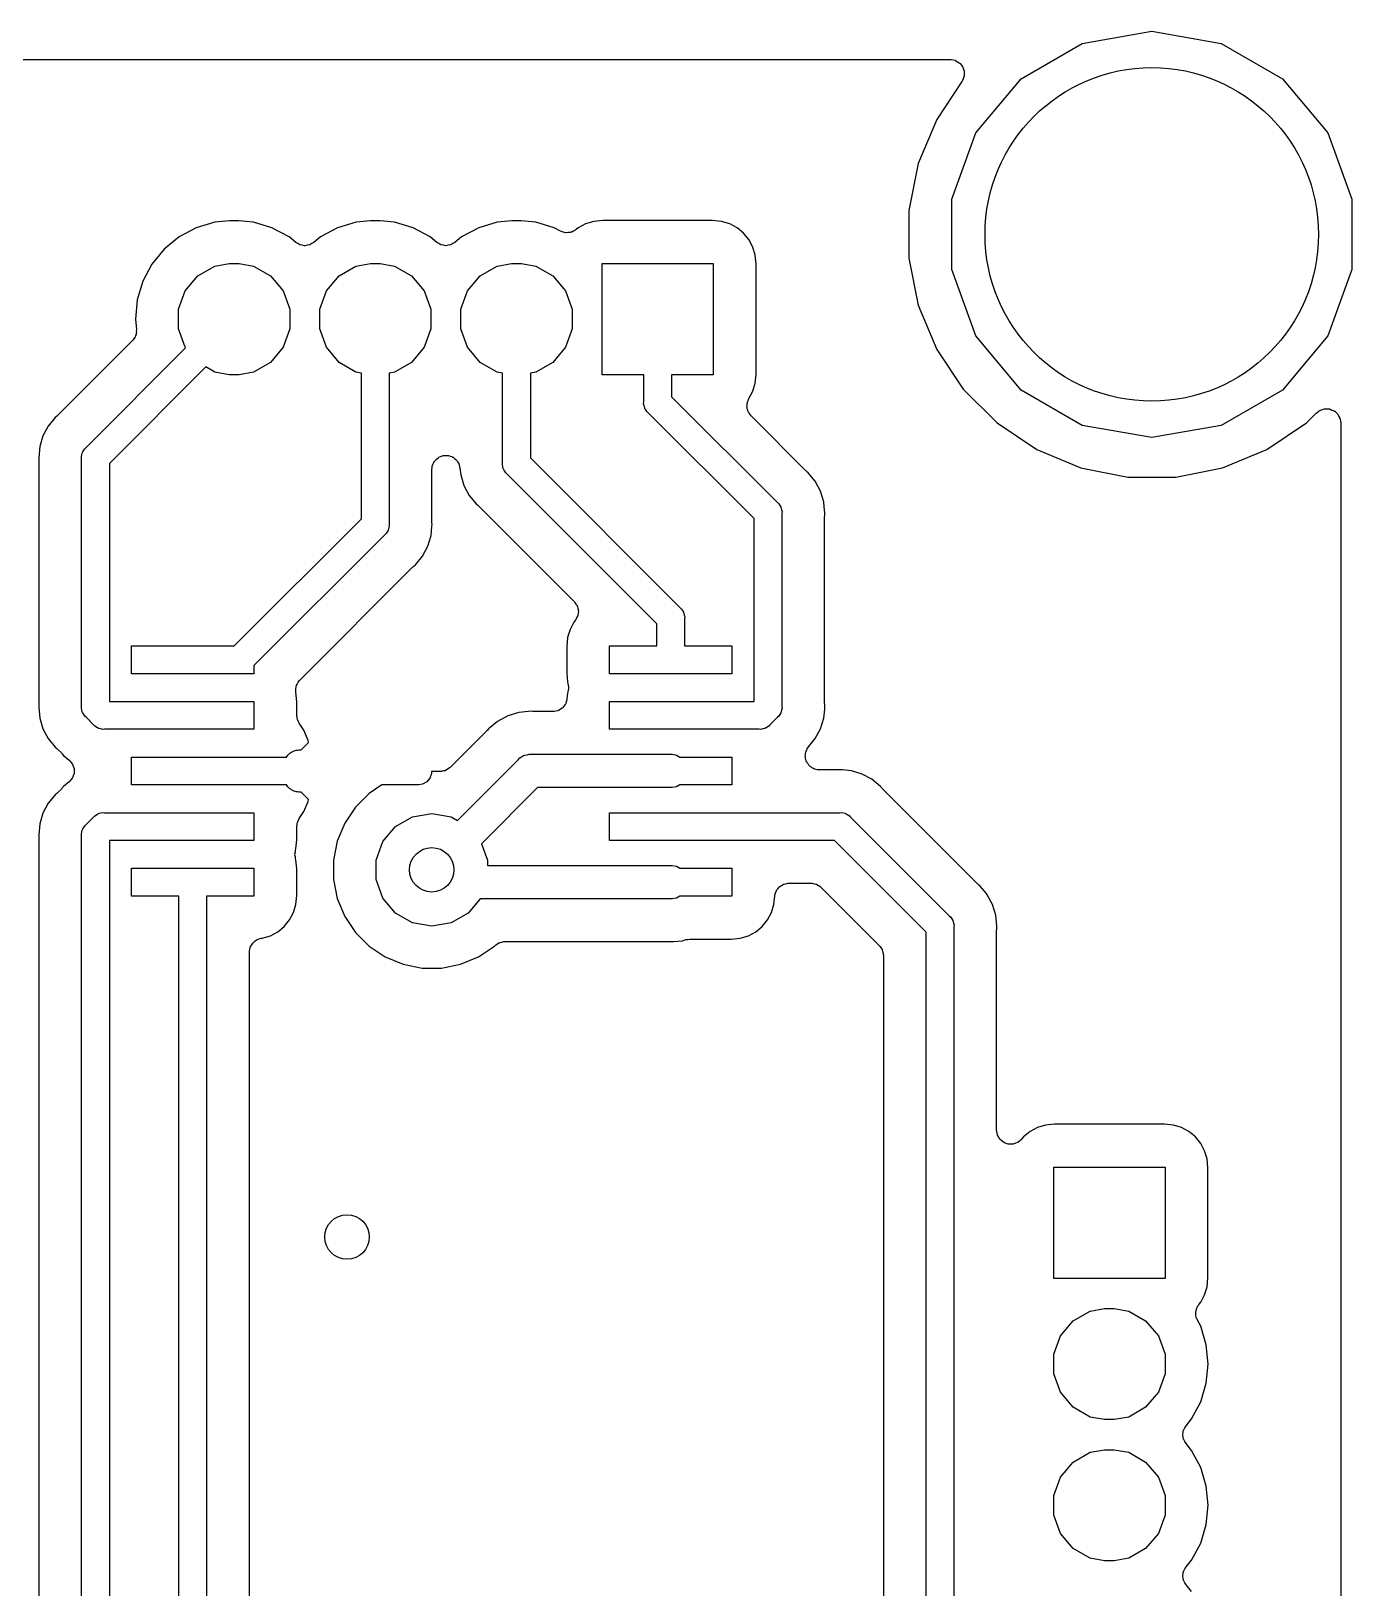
# Model space of a CAD drawing. Extents: x 10 to 287, y -200 to -10.
# Drawn here: x 130 to 141.88, y -74.4 to -60.4 of the extents above; entities that cross this region are included whole.
import ezdxf

# ---------------------------------------------------------------- set-up
doc = ezdxf.new("R2010")
doc.units = 0
doc.header["$MEASUREMENT"] = 0
doc.layers.add('BLACK', color=7, linetype='CONTINUOUS')

msp = doc.modelspace()

# ---------------------------------------------------------------- linework, layer by layer
at = {"layer": 'BLACK', "linetype": 'CONTINUOUS'}
for p, q in [((139.456, -60.5125), (140.081, -60.4022)), ((140.081, -60.4022), (140.706, -60.5125)), ((138.906, -60.8298), (139.456, -60.5125)), ((140.706, -60.5125), (141.256, -60.8298)), ((116.875, -60.657), (138.268, -60.657)), ((138.268, -60.657), (138.272, -60.6577)), ((138.272, -60.6577), (138.276, -60.6573)), ((138.276, -60.6573), (138.294, -60.6615)), ((138.294, -60.6615), (138.311, -60.6647)), ((138.311, -60.6647), (138.315, -60.6668)), ((138.315, -60.6668), (138.319, -60.6678)), ((138.319, -60.6678), (138.334, -60.6777)), ((138.334, -60.6777), (138.349, -60.6867)), ((138.349, -60.6867), (138.352, -60.6899)), ((138.352, -60.6899), (138.356, -60.6923)), ((138.356, -60.6923), (138.366, -60.7067)), ((138.366, -60.7067), (138.378, -60.7205)), ((138.378, -60.7205), (138.379, -60.7244)), ((138.379, -60.7244), (138.382, -60.7278)), ((138.382, -60.7278), (138.387, -60.7451)), ((138.387, -60.7451), (138.393, -60.7619)), ((138.393, -60.7619), (138.393, -60.7661)), ((138.373, -60.8546), (138.146, -61.1955)), ((138.375, -60.8507), (138.373, -60.8546)), ((138.378, -60.8475), (138.375, -60.8507)), ((138.384, -60.8306), (138.378, -60.8475)), ((138.391, -60.8142), (138.384, -60.8306)), ((138.393, -60.8061), (138.391, -60.81)), ((138.391, -60.81), (138.391, -60.8142)), ((138.393, -60.7661), (138.394, -60.7702)), ((138.394, -60.7702), (138.393, -60.7881)), ((138.393, -60.7881), (138.393, -60.8061)), ((138.498, -61.3161), (138.906, -60.8298)), ((141.256, -60.8298), (141.664, -61.3161)), ((138.146, -61.1955), (137.981, -61.593)), ((138.281, -61.9126), (138.498, -61.3161)), ((141.664, -61.3161), (141.881, -61.9126)), ((137.981, -61.593), (137.897, -62.0149)), ((137.897, -62.0149), (137.897, -62.4451)), ((138.281, -62.5474), (138.281, -61.9126)), ((141.881, -61.9126), (141.881, -62.5474)), ((131.653, -62.1208), (131.486, -62.1713)), ((131.783, -62.108), (131.653, -62.1208)), ((131.869, -62.108), (131.783, -62.108)), ((131.999, -62.1208), (131.869, -62.108)), ((132.166, -62.1713), (131.999, -62.1208)), ((132.923, -62.1208), (132.756, -62.1713)), ((133.053, -62.108), (132.923, -62.1208)), ((133.139, -62.108), (133.053, -62.108)), ((133.269, -62.1208), (133.139, -62.108)), ((133.436, -62.1713), (133.269, -62.1208)), ((134.193, -62.1208), (134.026, -62.1713)), ((134.323, -62.108), (134.193, -62.1208)), ((134.409, -62.108), (134.323, -62.108)), ((134.539, -62.1208), (134.409, -62.108)), ((134.706, -62.1713), (134.539, -62.1208)), ((134.988, -62.1355), (134.922, -62.1712)), ((135.061, -62.1136), (134.988, -62.1355)), ((135.142, -62.1055), (135.061, -62.1136)), ((136.13, -62.1055), (135.142, -62.1055)), ((136.211, -62.1136), (136.13, -62.1055)), ((136.284, -62.1355), (136.211, -62.1136)), ((136.35, -62.1712), (136.284, -62.1355)), ((131.332, -62.2534), (131.198, -62.3639)), ((131.486, -62.1713), (131.332, -62.2534)), ((132.32, -62.2534), (132.166, -62.1713)), ((132.38, -62.3034), (132.32, -62.2534)), ((132.602, -62.2534), (132.542, -62.3034)), ((132.756, -62.1713), (132.602, -62.2534)), ((133.589, -62.2534), (133.436, -62.1713)), ((133.65, -62.3034), (133.589, -62.2534)), ((133.872, -62.2534), (133.812, -62.3034)), ((134.026, -62.1713), (133.872, -62.2534)), ((134.762, -62.2011), (134.706, -62.1713)), ((134.77, -62.2037), (134.762, -62.2011)), ((134.777, -62.2079), (134.77, -62.2037)), ((134.79, -62.2105), (134.777, -62.2079)), ((134.804, -62.2148), (134.79, -62.2105)), ((134.812, -62.2145), (134.804, -62.2148)), ((134.82, -62.2161), (134.812, -62.2145)), ((134.834, -62.2138), (134.82, -62.2161)), ((134.848, -62.2134), (134.834, -62.2138)), ((134.855, -62.2103), (134.848, -62.2134)), ((134.864, -62.2089), (134.855, -62.2103)), ((134.876, -62.2021), (134.864, -62.2089)), ((134.889, -62.1969), (134.876, -62.2021)), ((134.895, -62.1914), (134.889, -62.1969)), ((134.902, -62.1873), (134.895, -62.1914)), ((134.922, -62.1712), (134.902, -62.1873)), ((136.409, -62.2192), (136.35, -62.1712)), ((136.457, -62.2776), (136.409, -62.2192)), ((136.492, -62.3443), (136.457, -62.2776)), ((131.198, -62.3639), (131.087, -62.4985)), ((132.398, -62.3136), (132.38, -62.3034)), ((132.416, -62.3241), (132.398, -62.3136)), ((132.418, -62.3244), (132.416, -62.3241)), ((132.419, -62.3251), (132.418, -62.3244)), ((132.439, -62.3284), (132.419, -62.3251)), ((132.46, -62.3323), (132.439, -62.3284)), ((132.461, -62.332), (132.46, -62.3323)), ((132.462, -62.3323), (132.461, -62.332)), ((132.483, -62.3284), (132.462, -62.3323)), ((132.503, -62.3251), (132.483, -62.3284)), ((132.504, -62.3244), (132.503, -62.3251)), ((132.506, -62.3241), (132.504, -62.3244)), ((132.524, -62.3136), (132.506, -62.3241)), ((132.542, -62.3034), (132.524, -62.3136)), ((133.668, -62.3136), (133.65, -62.3034)), ((133.686, -62.3241), (133.668, -62.3136)), ((133.688, -62.3244), (133.686, -62.3241)), ((133.689, -62.3251), (133.688, -62.3244)), ((133.709, -62.3284), (133.689, -62.3251)), ((133.73, -62.3323), (133.709, -62.3284)), ((133.731, -62.332), (133.73, -62.3323)), ((133.732, -62.3323), (133.731, -62.332)), ((133.753, -62.3284), (133.732, -62.3323)), ((133.773, -62.3251), (133.753, -62.3284)), ((133.774, -62.3244), (133.773, -62.3251)), ((133.776, -62.3241), (133.774, -62.3244)), ((133.794, -62.3136), (133.776, -62.3241)), ((133.812, -62.3034), (133.794, -62.3136)), ((136.514, -62.4167), (136.492, -62.3443)), ((136.522, -62.4982), (136.514, -62.4167)), ((131.087, -62.4985), (131.005, -62.6521)), ((131.5, -62.6031), (131.652, -62.5149)), ((131.652, -62.5149), (131.782, -62.492)), ((131.782, -62.492), (131.87, -62.492)), ((131.87, -62.492), (132, -62.5149)), ((132, -62.5149), (132.152, -62.6031)), ((132.77, -62.6031), (132.922, -62.5149)), ((132.922, -62.5149), (133.052, -62.492)), ((133.052, -62.492), (133.14, -62.492)), ((133.14, -62.492), (133.27, -62.5149)), ((133.27, -62.5149), (133.422, -62.6031)), ((134.04, -62.6031), (134.192, -62.5149)), ((134.192, -62.5149), (134.322, -62.492)), ((134.322, -62.492), (134.41, -62.492)), ((134.41, -62.492), (134.54, -62.5149)), ((134.54, -62.5149), (134.692, -62.6031)), ((135.136, -63.492), (135.136, -62.492)), ((135.136, -62.492), (136.136, -62.492)), ((136.136, -62.492), (136.136, -63.492)), ((136.522, -63.4858), (136.522, -62.4982)), ((137.897, -62.4451), (137.981, -62.867)), ((138.498, -63.1439), (138.281, -62.5474)), ((141.881, -62.5474), (141.664, -63.1439)), ((131.005, -62.6521), (130.955, -62.8187)), ((131.386, -62.7381), (131.5, -62.6031)), ((132.152, -62.6031), (132.266, -62.7381)), ((132.656, -62.7381), (132.77, -62.6031)), ((133.422, -62.6031), (133.536, -62.7381)), ((133.926, -62.7381), (134.04, -62.6031)), ((134.692, -62.6031), (134.806, -62.7381)), ((130.955, -62.8187), (130.938, -62.992)), ((131.326, -62.9038), (131.386, -62.7381)), ((132.266, -62.7381), (132.326, -62.9038)), ((132.596, -62.9038), (132.656, -62.7381)), ((133.536, -62.7381), (133.596, -62.9038)), ((133.866, -62.9038), (133.926, -62.7381)), ((134.806, -62.7381), (134.866, -62.9038)), ((130.938, -62.992), (130.947, -63.0856)), ((131.326, -63.0802), (131.326, -62.9038)), ((132.326, -62.9038), (132.326, -63.0802)), ((132.596, -63.0802), (132.596, -62.9038)), ((133.596, -62.9038), (133.596, -63.0802)), ((133.866, -63.0802), (133.866, -62.9038)), ((134.866, -62.9038), (134.866, -63.0802)), ((137.981, -62.867), (138.146, -63.2645)), ((130.939, -63.1403), (130.936, -63.1517)), ((130.944, -63.1295), (130.939, -63.1403)), ((130.947, -63.1091), (130.944, -63.1191)), ((130.944, -63.1191), (130.944, -63.1295)), ((130.947, -63.0856), (130.946, -63.0973)), ((130.946, -63.0973), (130.947, -63.1091)), ((131.386, -63.2459), (131.326, -63.0802)), ((132.326, -63.0802), (132.266, -63.2459)), ((132.656, -63.2459), (132.596, -63.0802)), ((133.596, -63.0802), (133.536, -63.2459)), ((133.926, -63.2459), (133.866, -63.0802)), ((134.866, -63.0802), (134.806, -63.2459)), ((130.91, -63.1878), (130.241, -63.857)), ((130.494, -64.1467), (131.39, -63.2508)), ((130.917, -63.1781), (130.91, -63.1878)), ((130.925, -63.1697), (130.917, -63.1781)), ((130.93, -63.1602), (130.925, -63.1697)), ((130.936, -63.1517), (130.93, -63.1602)), ((131.39, -63.2508), (131.386, -63.2459)), ((132.266, -63.2459), (132.152, -63.3809)), ((132.77, -63.3809), (132.656, -63.2459)), ((133.536, -63.2459), (133.422, -63.3809)), ((134.04, -63.3809), (133.926, -63.2459)), ((134.806, -63.2459), (134.692, -63.3809)), ((138.146, -63.2645), (138.385, -63.6222)), ((138.906, -63.6302), (138.498, -63.1439)), ((141.664, -63.1439), (141.256, -63.6302)), ((131.572, -63.4227), (130.704, -64.2908)), ((131.652, -63.4691), (131.572, -63.4227)), ((132.152, -63.3809), (132, -63.4691)), ((132.922, -63.4691), (132.77, -63.3809)), ((133.422, -63.3809), (133.27, -63.4691)), ((134.192, -63.4691), (134.04, -63.3809)), ((134.692, -63.3809), (134.54, -63.4691)), ((131.782, -63.492), (131.652, -63.4691)), ((131.87, -63.492), (131.782, -63.492)), ((132, -63.4691), (131.87, -63.492)), ((132.971, -63.4777), (132.922, -63.4691)), ((132.971, -64.7872), (132.971, -63.4777)), ((133.27, -63.4691), (133.221, -63.4777)), ((133.221, -63.4777), (133.221, -64.8336)), ((134.241, -63.4777), (134.192, -63.4691)), ((134.241, -63.71), (134.241, -63.4777)), ((134.54, -63.4691), (134.491, -63.4777)), ((134.491, -63.4777), (134.491, -64.2412)), ((135.511, -63.492), (135.136, -63.492)), ((135.511, -63.7365), (135.511, -63.492)), ((136.136, -63.492), (135.761, -63.492)), ((135.761, -63.492), (135.761, -63.6902)), ((136.514, -63.5673), (136.522, -63.4858)), ((135.761, -63.6902), (136.714, -64.6428)), ((136.454, -63.7123), (136.492, -63.6397)), ((136.492, -63.6397), (136.514, -63.5673)), ((138.385, -63.6222), (138.689, -63.9264)), ((139.456, -63.9475), (138.906, -63.6302)), ((141.256, -63.6302), (140.706, -63.9475)), ((134.241, -64.2876), (134.241, -63.71)), ((134.241, -63.71), (134.241, -63.71)), ((135.51, -63.7531), (135.511, -63.7365)), ((135.514, -63.7691), (135.51, -63.7531)), ((135.517, -63.7854), (135.514, -63.7691)), ((135.52, -63.7902), (135.517, -63.7854)), ((135.521, -63.7956), (135.52, -63.7902)), ((135.53, -63.8092), (135.521, -63.7956)), ((135.539, -63.8236), (135.53, -63.8092)), ((135.551, -63.8342), (135.539, -63.8236)), ((136.504, -64.7868), (135.551, -63.8342)), ((136.439, -63.7833), (136.44, -63.7688)), ((136.441, -63.7907), (136.439, -63.7833)), ((136.44, -63.7543), (136.442, -63.747)), ((136.44, -63.7688), (136.44, -63.7543)), ((136.441, -63.7983), (136.441, -63.7907)), ((136.447, -63.8118), (136.441, -63.7983)), ((136.442, -63.747), (136.443, -63.7393)), ((136.443, -63.7393), (136.449, -63.7262)), ((136.451, -63.8259), (136.447, -63.8118)), ((136.449, -63.7262), (136.454, -63.7123)), ((136.455, -63.8322), (136.451, -63.8259)), ((136.458, -63.8393), (136.455, -63.8322)), ((136.467, -63.8501), (136.458, -63.8393)), ((141.473, -63.9264), (141.564, -63.8355)), ((141.564, -63.8355), (141.578, -63.826)), ((141.578, -63.826), (141.59, -63.8153)), ((141.59, -63.8153), (141.596, -63.8134)), ((141.596, -63.8134), (141.6, -63.8102)), ((141.6, -63.8102), (141.616, -63.8059)), ((141.616, -63.8059), (141.632, -63.8002)), ((141.632, -63.8002), (141.637, -63.8002)), ((141.637, -63.8002), (141.643, -63.7988)), ((141.643, -63.7988), (141.659, -63.8002)), ((141.659, -63.8002), (141.676, -63.8002)), ((141.676, -63.8002), (141.681, -63.8021)), ((141.681, -63.8021), (141.687, -63.8026)), ((141.687, -63.8026), (141.702, -63.8096)), ((141.702, -63.8096), (141.717, -63.8153)), ((141.717, -63.8153), (141.722, -63.8189)), ((141.722, -63.8189), (141.727, -63.8213)), ((141.727, -63.8213), (141.739, -63.833)), ((141.739, -63.833), (141.751, -63.8437)), ((130.154, -63.9548), (130.106, -64.0433)), ((130.217, -63.8773), (130.154, -63.9548)), ((130.232, -63.8654), (130.217, -63.8773)), ((130.236, -63.8606), (130.232, -63.8654)), ((130.241, -63.857), (130.236, -63.8606)), ((136.476, -63.862), (136.467, -63.8501)), ((136.967, -64.353), (136.476, -63.862)), ((138.689, -63.9264), (139.046, -64.1654)), ((140.081, -64.0578), (139.456, -63.9475)), ((140.706, -63.9475), (140.081, -64.0578)), ((141.116, -64.1654), (141.473, -63.9264)), ((141.751, -63.8437), (141.754, -63.8485)), ((141.754, -63.8485), (141.758, -63.8525)), ((141.758, -63.8525), (141.765, -63.8675)), ((141.765, -63.8675), (141.773, -63.8819)), ((141.773, -63.8819), (141.774, -63.8874)), ((141.774, -63.8874), (141.777, -63.8924)), ((141.777, -63.8924), (141.778, -63.909)), ((141.778, -63.909), (141.781, -63.9253)), ((141.781, -63.9253), (141.78, -81.6778)), ((130.106, -64.0433), (130.077, -64.1392)), ((130.077, -64.1392), (130.068, -64.239)), ((130.068, -64.239), (130.069, -64.2578)), ((130.069, -64.2578), (130.069, -64.2641)), ((130.453, -64.2279), (130.457, -64.2119)), ((130.454, -64.2444), (130.453, -64.2279)), ((130.454, -66.4755), (130.454, -64.2444)), ((130.457, -64.2119), (130.46, -64.1956)), ((130.46, -64.1956), (130.463, -64.1908)), ((130.463, -64.1908), (130.464, -64.1854)), ((130.464, -64.1854), (130.473, -64.1718)), ((130.473, -64.1718), (130.482, -64.1574)), ((130.482, -64.1574), (130.494, -64.1467)), ((133.635, -64.2629), (133.647, -64.2527)), ((133.647, -64.2527), (133.658, -64.2413)), ((133.658, -64.2413), (133.664, -64.2386)), ((133.664, -64.2386), (133.668, -64.2346)), ((133.668, -64.2346), (133.683, -64.2291)), ((133.683, -64.2291), (133.698, -64.2222)), ((133.698, -64.2222), (133.704, -64.2216)), ((133.704, -64.2216), (133.71, -64.2195)), ((133.71, -64.2195), (133.726, -64.2195)), ((133.726, -64.2195), (133.742, -64.2179)), ((133.742, -64.2179), (133.748, -64.2195)), ((133.748, -64.2195), (133.754, -64.2195)), ((133.754, -64.2195), (133.769, -64.2249)), ((133.769, -64.2249), (133.784, -64.2289)), ((133.784, -64.2289), (133.79, -64.2324)), ((133.79, -64.2324), (133.796, -64.2346)), ((133.796, -64.2346), (133.808, -64.2448)), ((133.808, -64.2448), (133.821, -64.2538)), ((133.821, -64.2538), (133.824, -64.2589)), ((133.824, -64.2589), (133.829, -64.2629)), ((134.491, -64.2412), (135.839, -65.5888)), ((139.046, -64.1654), (139.444, -64.3301)), ((140.718, -64.3301), (141.116, -64.1654)), ((130.069, -64.2641), (130.07, -64.2702)), ((130.07, -64.2702), (130.07, -66.4497)), ((130.704, -64.2908), (130.704, -66.4292)), ((133.605, -64.3445), (133.608, -64.3289)), ((133.605, -64.8078), (133.605, -64.3445)), ((133.608, -64.3289), (133.609, -64.313)), ((133.609, -64.313), (133.612, -64.3073)), ((133.612, -64.3073), (133.613, -64.3011)), ((133.613, -64.3011), (133.621, -64.2873)), ((133.621, -64.2873), (133.627, -64.2728)), ((133.627, -64.2728), (133.632, -64.2684)), ((133.632, -64.2684), (133.635, -64.2629)), ((133.829, -64.2629), (133.837, -64.2767)), ((133.837, -64.2767), (133.847, -64.2896)), ((133.847, -64.2896), (133.848, -64.2957)), ((133.848, -64.2957), (133.851, -64.3011)), ((133.851, -64.3011), (133.854, -64.3168)), ((133.854, -64.3168), (133.858, -64.3321)), ((133.858, -64.3321), (133.864, -64.3928)), ((133.864, -64.3928), (133.893, -64.4887)), ((134.24, -64.3041), (134.241, -64.2876)), ((134.244, -64.3201), (134.24, -64.3041)), ((134.247, -64.3364), (134.244, -64.3201)), ((134.25, -64.3412), (134.247, -64.3364)), ((134.251, -64.3466), (134.25, -64.3412)), ((134.26, -64.3602), (134.251, -64.3466)), ((134.269, -64.3746), (134.26, -64.3602)), ((134.281, -64.3853), (134.269, -64.3746)), ((135.629, -65.7328), (134.281, -64.3853)), ((136.972, -64.3566), (136.967, -64.353)), ((136.976, -64.3614), (136.972, -64.3566)), ((136.991, -64.3733), (136.976, -64.3614)), ((137.054, -64.4508), (136.991, -64.3733)), ((139.444, -64.3301), (139.866, -64.414)), ((140.296, -64.414), (140.718, -64.3301)), ((133.893, -64.4887), (133.941, -64.5772)), ((137.102, -64.5393), (137.054, -64.4508)), ((137.131, -64.6352), (137.102, -64.5393)), ((139.866, -64.414), (140.296, -64.414)), ((133.941, -64.5772), (134.004, -64.6547)), ((134.004, -64.6547), (134.019, -64.6666)), ((134.019, -64.6666), (134.023, -64.6714)), ((134.023, -64.6714), (134.028, -64.675)), ((134.028, -64.675), (134.886, -65.5327)), ((136.714, -64.6428), (136.726, -64.6534)), ((136.726, -64.6534), (136.735, -64.6678)), ((136.735, -64.6678), (136.744, -64.6814)), ((136.744, -64.6814), (136.745, -64.6868)), ((137.135, -64.6814), (137.131, -64.6352)), ((137.14, -64.735), (137.135, -64.6814)), ((137.135, -64.6814), (137.135, -64.6814)), ((131.827, -65.931), (132.971, -64.7872)), ((133.606, -64.8139), (133.605, -64.8078)), ((133.606, -64.8202), (133.606, -64.8139)), ((133.607, -64.839), (133.606, -64.8202)), ((136.504, -66.4292), (136.504, -64.7868)), ((136.745, -64.6868), (136.748, -64.6916)), ((136.748, -64.6916), (136.751, -64.7079)), ((136.751, -64.7079), (136.755, -64.7239)), ((136.755, -64.7239), (136.754, -64.7404)), ((136.754, -64.7404), (136.754, -66.4756)), ((137.138, -64.7662), (137.139, -64.7601)), ((137.138, -66.4498), (137.138, -64.7662)), ((137.139, -64.7538), (137.14, -64.735)), ((137.139, -64.7601), (137.139, -64.7538)), ((133.181, -64.9312), (132.004, -66.1078)), ((133.193, -64.9206), (133.181, -64.9312)), ((133.202, -64.9062), (133.193, -64.9206)), ((133.211, -64.8926), (133.202, -64.9062)), ((133.212, -64.8872), (133.211, -64.8926)), ((133.215, -64.8824), (133.212, -64.8872)), ((133.218, -64.8661), (133.215, -64.8824)), ((133.222, -64.8501), (133.218, -64.8661)), ((133.221, -64.8336), (133.222, -64.8501)), ((133.569, -65.0347), (133.598, -64.9388)), ((133.598, -64.9388), (133.606, -64.8578)), ((133.606, -64.8578), (133.607, -64.839)), ((133.521, -65.1232), (133.569, -65.0347)), ((132.417, -66.238), (133.434, -65.221)), ((133.434, -65.221), (133.439, -65.2174)), ((133.439, -65.2174), (133.443, -65.2126)), ((133.443, -65.2126), (133.458, -65.2007)), ((133.458, -65.2007), (133.521, -65.1232)), ((134.886, -65.5327), (134.889, -65.5367)), ((134.889, -65.5367), (134.892, -65.5398)), ((134.892, -65.5398), (134.901, -65.5547)), ((134.901, -65.5547), (134.911, -65.5689)), ((134.911, -65.5689), (134.912, -65.5736)), ((134.912, -65.5736), (134.915, -65.5778)), ((134.915, -65.5778), (134.918, -65.5948)), ((134.917, -65.6598), (134.916, -65.6647)), ((134.919, -65.6554), (134.917, -65.6598)), ((134.918, -65.5948), (134.923, -65.6115)), ((134.92, -65.6382), (134.919, -65.6554)), ((134.923, -65.6212), (134.92, -65.6382)), ((134.923, -65.6115), (134.922, -65.6163)), ((134.922, -65.6163), (134.923, -65.6212)), ((135.839, -65.5888), (135.851, -65.5994)), ((135.851, -65.5994), (135.86, -65.6138)), ((135.86, -65.6138), (135.869, -65.6274)), ((135.869, -65.6274), (135.87, -65.6328)), ((135.87, -65.6328), (135.873, -65.6376)), ((135.873, -65.6376), (135.876, -65.6539)), ((135.876, -65.6539), (135.88, -65.6699)), ((134.848, -65.7833), (134.826, -65.8557)), ((134.883, -65.7166), (134.848, -65.7833)), ((134.894, -65.7031), (134.883, -65.7166)), ((134.897, -65.6988), (134.894, -65.7031)), ((134.9, -65.6954), (134.897, -65.6988)), ((134.907, -65.6797), (134.9, -65.6954)), ((134.916, -65.6647), (134.907, -65.6797)), ((135.629, -65.931), (135.629, -65.7328)), ((135.88, -65.6699), (135.879, -65.6864)), ((135.879, -65.6864), (135.879, -65.931)), ((130.904, -65.931), (131.827, -65.931)), ((130.904, -66.181), (130.904, -65.931)), ((134.826, -65.8557), (134.818, -65.9372)), ((134.818, -65.9372), (134.818, -66.1748)), ((135.204, -66.181), (135.204, -65.931)), ((135.204, -65.931), (135.629, -65.931)), ((135.879, -65.931), (136.304, -65.931)), ((136.304, -65.931), (136.304, -66.181)), ((131.874, -66.181), (130.904, -66.181)), ((131.89, -66.1824), (131.874, -66.181)), ((131.895, -66.181), (131.89, -66.1824)), ((132.004, -66.181), (131.895, -66.181)), ((132.004, -66.1078), (132.004, -66.181)), ((134.818, -66.1748), (134.826, -66.2563)), ((136.304, -66.181), (135.204, -66.181)), ((132.38, -66.3167), (132.384, -66.3005)), ((132.38, -66.3188), (132.38, -66.3167)), ((132.38, -66.3209), (132.38, -66.3188)), ((132.382, -66.3364), (132.38, -66.3209)), ((132.381, -66.3433), (132.382, -66.3364)), ((132.39, -66.4372), (132.381, -66.3433)), ((132.384, -66.3005), (132.385, -66.2993)), ((132.385, -66.2974), (132.39, -66.2779)), ((132.385, -66.298), (132.385, -66.2974)), ((132.385, -66.2993), (132.385, -66.298)), ((132.39, -66.2779), (132.391, -66.2761)), ((132.391, -66.2761), (132.392, -66.2741)), ((132.392, -66.2741), (132.403, -66.2577)), ((132.403, -66.2577), (132.414, -66.241)), ((132.414, -66.241), (132.416, -66.2397)), ((132.416, -66.2397), (132.417, -66.238)), ((134.826, -66.3557), (134.82, -66.4074)), ((134.826, -66.2563), (134.829, -66.2691)), ((134.829, -66.3429), (134.826, -66.3557)), ((134.829, -66.2691), (134.831, -66.2842)), ((134.831, -66.3278), (134.829, -66.3429)), ((134.831, -66.2842), (134.835, -66.2991)), ((134.835, -66.3129), (134.831, -66.3278)), ((134.835, -66.2991), (134.834, -66.306)), ((134.834, -66.306), (134.835, -66.3129)), ((130.069, -66.4622), (130.068, -66.481)), ((130.068, -66.481), (130.077, -66.5808)), ((130.07, -66.4497), (130.069, -66.4559)), ((130.069, -66.4559), (130.069, -66.4622)), ((130.453, -66.4921), (130.454, -66.4755)), ((130.457, -66.5081), (130.453, -66.4921)), ((130.704, -66.4292), (130.706, -66.431)), ((130.706, -66.431), (132.004, -66.431)), ((132.004, -66.431), (132.004, -66.681)), ((132.39, -66.5565), (132.39, -66.4372)), ((134.761, -66.5009), (134.746, -66.5107)), ((134.776, -66.4923), (134.761, -66.5009)), ((134.779, -66.4885), (134.776, -66.4923)), ((134.783, -66.4858), (134.779, -66.4885)), ((134.793, -66.4717), (134.783, -66.4858)), ((134.804, -66.4585), (134.793, -66.4717)), ((134.806, -66.4539), (134.804, -66.4585)), ((134.809, -66.4499), (134.806, -66.4539)), ((134.813, -66.4333), (134.809, -66.4499)), ((134.819, -66.4171), (134.813, -66.4333)), ((134.82, -66.4074), (134.819, -66.4122)), ((134.819, -66.4122), (134.819, -66.4171)), ((135.204, -66.431), (136.502, -66.431)), ((135.204, -66.681), (135.204, -66.431)), ((136.502, -66.431), (136.504, -66.4292)), ((136.755, -66.4921), (136.751, -66.5081)), ((136.754, -66.4756), (136.755, -66.4921)), ((137.131, -66.5808), (137.139, -66.4998)), ((137.139, -66.4559), (137.138, -66.4498)), ((137.139, -66.4622), (137.139, -66.4559)), ((137.14, -66.481), (137.139, -66.4622)), ((137.139, -66.4998), (137.14, -66.481)), ((137.139, -66.4998), (137.139, -66.4998)), ((130.077, -66.5808), (130.106, -66.6767)), ((130.46, -66.5244), (130.457, -66.5081)), ((130.463, -66.5292), (130.46, -66.5244)), ((130.464, -66.5346), (130.463, -66.5292)), ((130.473, -66.5482), (130.464, -66.5346)), ((130.482, -66.5626), (130.473, -66.5482)), ((130.494, -66.5732), (130.482, -66.5626)), ((130.562, -66.6405), (130.494, -66.5732)), ((130.572, -66.6532), (130.562, -66.6405)), ((132.393, -66.5715), (132.39, -66.5565)), ((132.394, -66.5867), (132.393, -66.5715)), ((132.397, -66.5931), (132.394, -66.5867)), ((132.398, -66.5999), (132.397, -66.5931)), ((132.406, -66.6131), (132.398, -66.5999)), ((132.412, -66.6271), (132.406, -66.6131)), ((132.454, -66.6904), (132.412, -66.6271)), ((134.195, -66.6098), (134.129, -66.6638)), ((134.288, -66.5603), (134.195, -66.6098)), ((134.388, -66.5297), (134.288, -66.5603)), ((134.473, -66.5214), (134.388, -66.5297)), ((134.493, -66.5194), (134.473, -66.5214)), ((134.473, -66.5214), (134.473, -66.5214)), ((134.513, -66.5214), (134.493, -66.5194)), ((134.519, -66.5209), (134.513, -66.5214)), ((134.525, -66.522), (134.519, -66.5209)), ((134.694, -66.522), (134.525, -66.522)), ((134.699, -66.5211), (134.694, -66.522)), ((134.704, -66.5216), (134.699, -66.5211)), ((134.72, -66.5173), (134.704, -66.5216)), ((134.738, -66.5143), (134.72, -66.5173)), ((134.742, -66.5119), (134.738, -66.5143)), ((134.746, -66.5107), (134.742, -66.5119)), ((136.646, -66.6405), (136.636, -66.6532)), ((136.714, -66.5732), (136.646, -66.6405)), ((136.726, -66.5626), (136.714, -66.5732)), ((136.735, -66.5482), (136.726, -66.5626)), ((136.744, -66.5346), (136.735, -66.5482)), ((136.745, -66.5292), (136.744, -66.5346)), ((136.748, -66.5244), (136.745, -66.5292)), ((136.751, -66.5081), (136.748, -66.5244)), ((137.102, -66.6767), (137.131, -66.5808)), ((130.106, -66.6767), (130.154, -66.7652)), ((130.154, -66.7652), (130.217, -66.8427)), ((130.587, -66.6615), (130.572, -66.6532)), ((130.6, -66.671), (130.587, -66.6615)), ((130.606, -66.6725), (130.6, -66.671)), ((130.611, -66.6753), (130.606, -66.6725)), ((130.627, -66.6782), (130.611, -66.6753)), ((130.643, -66.6824), (130.627, -66.6782)), ((130.659, -66.681), (130.643, -66.6824)), ((132.004, -66.681), (130.659, -66.681)), ((132.492, -66.7828), (132.454, -66.6904)), ((132.496, -66.7985), (132.492, -66.7828)), ((134.092, -66.7014), (133.77, -67.0238)), ((134.096, -66.6962), (134.092, -66.7014)), ((134.101, -66.6921), (134.096, -66.6962)), ((134.114, -66.6766), (134.101, -66.6921)), ((134.129, -66.6638), (134.114, -66.6766)), ((134.129, -66.6638), (134.129, -66.6638)), ((136.549, -66.681), (135.204, -66.681)), ((136.565, -66.6824), (136.549, -66.681)), ((136.581, -66.6782), (136.565, -66.6824)), ((136.597, -66.6753), (136.581, -66.6782)), ((136.602, -66.6725), (136.597, -66.6753)), ((136.608, -66.671), (136.602, -66.6725)), ((136.621, -66.6615), (136.608, -66.671)), ((136.636, -66.6532), (136.621, -66.6615)), ((136.993, -66.8394), (137.054, -66.7652)), ((137.054, -66.7652), (137.102, -66.6767)), ((130.217, -66.8427), (130.232, -66.8546)), ((130.232, -66.8546), (130.236, -66.8594)), ((130.236, -66.8594), (130.241, -66.863)), ((130.241, -66.863), (130.272, -66.8938)), ((130.272, -66.8938), (130.276, -66.899)), ((130.276, -66.899), (130.28, -66.9031)), ((130.28, -66.9031), (130.292, -66.9177)), ((130.292, -66.9177), (130.341, -66.9578)), ((132.296, -66.931), (132.31, -66.9129)), ((132.31, -66.9129), (132.319, -66.9053)), ((132.319, -66.9053), (132.327, -66.8962)), ((132.327, -66.8962), (132.336, -66.891)), ((132.336, -66.891), (132.344, -66.8842)), ((132.344, -66.8842), (132.355, -66.8801)), ((132.355, -66.8801), (132.365, -66.8742)), ((132.365, -66.8742), (132.375, -66.8723)), ((132.375, -66.8723), (132.385, -66.8687)), ((132.385, -66.8687), (132.397, -66.8685)), ((132.397, -66.8685), (132.409, -66.8665)), ((132.409, -66.8665), (132.428, -66.8665)), ((132.428, -66.8665), (132.496, -66.7985)), ((134.412, -66.9294), (134.429, -66.918)), ((134.429, -66.918), (134.435, -66.9162)), ((134.435, -66.9162), (134.441, -66.9129)), ((134.441, -66.9129), (134.461, -66.9094)), ((134.461, -66.9094), (134.48, -66.9043)), ((134.48, -66.9043), (134.5, -66.906)), ((134.5, -66.906), (135.767, -66.906)), ((135.767, -66.906), (135.806, -66.9129)), ((135.806, -66.9129), (135.837, -66.931)), ((136.964, -66.9214), (136.966, -66.9097)), ((136.966, -66.9316), (136.964, -66.9214)), ((136.966, -66.8979), (136.97, -66.8882)), ((136.966, -66.9097), (136.966, -66.8979)), ((136.97, -66.8882), (136.972, -66.8779)), ((136.972, -66.8779), (136.977, -66.8676)), ((136.977, -66.8676), (136.981, -66.8565)), ((136.981, -66.8565), (136.988, -66.8485)), ((136.988, -66.8485), (136.993, -66.8394)), ((130.341, -66.9578), (130.342, -66.9589)), ((130.342, -66.9589), (130.343, -66.9596)), ((130.343, -66.9596), (130.357, -66.9756)), ((130.357, -66.9756), (130.37, -66.9913)), ((130.37, -66.9913), (130.37, -66.9926)), ((130.37, -66.9926), (130.371, -66.9937)), ((130.371, -66.9937), (130.378, -67.0132)), ((130.378, -67.0132), (130.386, -67.0326)), ((130.386, -67.0326), (130.386, -67.034)), ((130.386, -67.034), (130.386, -67.0353)), ((130.386, -67.0353), (130.386, -67.056)), ((130.386, -67.056), (130.386, -67.0767)), ((130.904, -67.181), (130.904, -66.931)), ((130.904, -66.931), (132.296, -66.931)), ((133.68, -67.061), (133.602, -67.061)), ((133.602, -67.061), (133.602, -67.078)), ((133.686, -67.06), (133.68, -67.061)), ((133.691, -67.0605), (133.686, -67.06)), ((133.707, -67.0562), (133.691, -67.0605)), ((133.724, -67.0533), (133.707, -67.0562)), ((133.728, -67.0505), (133.724, -67.0533)), ((133.734, -67.0491), (133.728, -67.0505)), ((133.747, -67.0396), (133.734, -67.0491)), ((133.762, -67.0313), (133.747, -67.0396)), ((133.765, -67.027), (133.762, -67.0313)), ((133.77, -67.0238), (133.765, -67.027)), ((133.836, -67.5013), (134.382, -66.9546)), ((134.382, -66.9546), (134.395, -66.9393)), ((134.395, -66.9393), (134.412, -66.9294)), ((135.837, -66.931), (136.304, -66.931)), ((136.304, -66.931), (136.304, -67.181)), ((136.966, -66.9421), (136.966, -66.9316)), ((136.97, -66.9531), (136.966, -66.9421)), ((136.973, -66.9647), (136.97, -66.9531)), ((136.978, -66.9737), (136.973, -66.9647)), ((136.981, -66.9835), (136.978, -66.9737)), ((136.989, -66.9925), (136.981, -66.9835)), ((136.995, -67.0027), (136.989, -66.9925)), ((137.003, -67.0093), (136.995, -67.0027)), ((137.01, -67.0173), (137.003, -67.0093)), ((137.02, -67.0232), (137.01, -67.0173)), ((137.029, -67.0307), (137.02, -67.0232)), ((137.039, -67.0341), (137.029, -67.0307)), ((137.048, -67.0393), (137.039, -67.0341)), ((137.06, -67.0414), (137.048, -67.0393)), ((137.071, -67.0453), (137.06, -67.0414)), ((137.081, -67.0452), (137.071, -67.0453)), ((137.091, -67.047), (137.081, -67.0452)), ((137.248, -67.047), (137.091, -67.047)), ((137.254, -67.0459), (137.248, -67.047)), ((137.26, -67.0464), (137.254, -67.0459)), ((137.279, -67.0445), (137.26, -67.0464)), ((137.298, -67.0464), (137.279, -67.0445)), ((137.379, -67.0544), (137.298, -67.0464)), ((137.298, -67.0464), (137.298, -67.0464)), ((137.475, -67.0835), (137.379, -67.0544)), ((130.292, -67.1943), (130.28, -67.2089)), ((130.341, -67.1542), (130.292, -67.1943)), ((130.342, -67.1531), (130.341, -67.1542)), ((130.343, -67.1524), (130.342, -67.1531)), ((130.357, -67.1364), (130.343, -67.1524)), ((130.37, -67.1207), (130.357, -67.1364)), ((130.371, -67.1183), (130.37, -67.1194)), ((130.37, -67.1194), (130.37, -67.1207)), ((130.378, -67.0988), (130.371, -67.1183)), ((130.386, -67.0794), (130.378, -67.0988)), ((130.386, -67.0767), (130.386, -67.078)), ((130.386, -67.078), (130.386, -67.0794)), ((132.296, -67.181), (130.904, -67.181)), ((132.31, -67.1991), (132.296, -67.181)), ((132.319, -67.2067), (132.31, -67.1991)), ((133.156, -67.181), (133.04, -67.2584)), ((133.488, -67.181), (133.156, -67.181)), ((133.52, -67.1753), (133.488, -67.181)), ((133.559, -67.1532), (133.52, -67.1753)), ((133.587, -67.1195), (133.559, -67.1532)), ((133.602, -67.078), (133.587, -67.1195)), ((135.806, -67.1991), (135.767, -67.206)), ((135.837, -67.181), (135.806, -67.1991)), ((136.304, -67.181), (135.837, -67.181)), ((137.563, -67.1307), (137.475, -67.0835)), ((137.641, -67.1943), (137.563, -67.1307)), ((137.653, -67.2089), (137.641, -67.1943)), ((130.217, -67.2693), (130.154, -67.3468)), ((130.232, -67.2574), (130.217, -67.2693)), ((130.236, -67.2526), (130.232, -67.2574)), ((130.241, -67.249), (130.236, -67.2526)), ((130.272, -67.2182), (130.241, -67.249)), ((130.276, -67.213), (130.272, -67.2182)), ((130.28, -67.2089), (130.276, -67.213)), ((132.327, -67.2158), (132.319, -67.2067)), ((132.336, -67.221), (132.327, -67.2158)), ((132.344, -67.2278), (132.336, -67.221)), ((132.355, -67.2319), (132.344, -67.2278)), ((132.365, -67.2378), (132.355, -67.2319)), ((132.375, -67.2396), (132.365, -67.2378)), ((132.385, -67.2433), (132.375, -67.2396)), ((132.397, -67.2435), (132.385, -67.2433)), ((132.409, -67.2455), (132.397, -67.2435)), ((132.428, -67.2455), (132.409, -67.2455)), ((132.496, -67.3135), (132.428, -67.2455)), ((132.454, -67.4216), (132.492, -67.3292)), ((132.492, -67.3292), (132.496, -67.3135)), ((133.04, -67.2584), (132.917, -67.3815)), ((134.555, -67.206), (134.051, -67.7104)), ((135.767, -67.206), (134.555, -67.206)), ((137.657, -67.213), (137.653, -67.2089)), ((137.661, -67.2182), (137.657, -67.213)), ((138.514, -68.071), (137.661, -67.2182)), ((130.106, -67.4353), (130.077, -67.5312)), ((130.154, -67.3468), (130.106, -67.4353)), ((130.494, -67.5387), (130.562, -67.4715)), ((130.562, -67.4715), (130.572, -67.4588)), ((130.572, -67.4588), (130.587, -67.4505)), ((130.587, -67.4505), (130.6, -67.441)), ((130.6, -67.441), (130.606, -67.4395)), ((130.606, -67.4395), (130.611, -67.4367)), ((130.611, -67.4367), (130.627, -67.4338)), ((130.627, -67.4338), (130.643, -67.4296)), ((130.643, -67.4296), (130.659, -67.431)), ((130.659, -67.431), (132.004, -67.431)), ((132.004, -67.431), (132.004, -67.681)), ((132.412, -67.4849), (132.454, -67.4216)), ((132.917, -67.3815), (132.821, -67.5263)), ((133.278, -67.5561), (133.43, -67.4679)), ((133.43, -67.4679), (133.604, -67.4373)), ((133.604, -67.4373), (133.778, -67.4679)), ((133.778, -67.4679), (133.836, -67.5013)), ((135.204, -67.681), (135.204, -67.431)), ((135.204, -67.431), (137.274, -67.431)), ((137.274, -67.431), (137.29, -67.4296)), ((137.29, -67.4296), (137.306, -67.4338)), ((137.306, -67.4338), (137.322, -67.4367)), ((137.322, -67.4367), (137.327, -67.4395)), ((137.327, -67.4395), (137.333, -67.441)), ((137.333, -67.441), (137.346, -67.4505)), ((137.346, -67.4505), (137.361, -67.4588)), ((137.361, -67.4588), (137.371, -67.4715)), ((137.371, -67.4715), (138.261, -68.3608)), ((130.077, -67.5312), (130.068, -67.631)), ((130.453, -67.6199), (130.457, -67.6039)), ((130.454, -67.6364), (130.453, -67.6199)), ((130.457, -67.6039), (130.46, -67.5876)), ((130.46, -67.5876), (130.463, -67.5828)), ((130.463, -67.5828), (130.464, -67.5774)), ((130.464, -67.5774), (130.473, -67.5638)), ((130.473, -67.5638), (130.482, -67.5494)), ((130.482, -67.5494), (130.494, -67.5387)), ((132.39, -67.5555), (132.393, -67.5405)), ((132.39, -67.6748), (132.39, -67.5555)), ((132.393, -67.5405), (132.394, -67.5253)), ((132.394, -67.5253), (132.397, -67.5189)), ((132.397, -67.5189), (132.398, -67.5121)), ((132.398, -67.5121), (132.406, -67.4989)), ((132.406, -67.4989), (132.412, -67.4849)), ((132.821, -67.5263), (132.754, -67.6871)), ((133.164, -67.6911), (133.278, -67.5561)), ((130.068, -67.631), (130.069, -67.6498)), ((130.069, -67.6498), (130.069, -67.6561)), ((130.069, -67.6561), (130.07, -67.6622)), ((130.07, -67.6622), (130.07, -82.0061)), ((130.454, -82.4405), (130.454, -67.6364)), ((130.706, -67.681), (130.704, -67.6828)), ((130.704, -67.6828), (130.704, -82.3942)), ((132.004, -67.681), (130.706, -67.681)), ((132.379, -67.7691), (132.382, -67.7563)), ((132.382, -67.7563), (132.39, -67.6748)), ((132.754, -67.6871), (132.72, -67.8579)), ((133.104, -67.8568), (133.164, -67.6911)), ((134.051, -67.7104), (134.104, -67.8568)), ((137.227, -67.681), (135.204, -67.681)), ((138.051, -68.5048), (137.227, -67.681)), ((132.373, -67.7991), (132.377, -67.7842)), ((132.374, -67.806), (132.373, -67.7991)), ((132.373, -67.8129), (132.374, -67.806)), ((132.377, -67.8278), (132.373, -67.8129)), ((132.377, -67.7842), (132.379, -67.7691)), ((132.379, -67.8429), (132.377, -67.8278)), ((132.382, -67.8557), (132.379, -67.8429)), ((132.39, -67.9372), (132.382, -67.8557)), ((132.72, -67.8579), (132.72, -68.0321)), ((133.104, -68.0332), (133.104, -67.8568)), ((134.104, -67.8568), (134.104, -67.906)), ((130.904, -68.181), (130.904, -67.931)), ((130.904, -67.931), (132.004, -67.931)), ((132.004, -67.931), (132.004, -68.181)), ((132.39, -68.1748), (132.39, -67.9372)), ((132.72, -68.0321), (132.754, -68.2029)), ((133.164, -68.1989), (133.104, -68.0332)), ((134.104, -67.906), (135.767, -67.906)), ((135.767, -67.906), (135.806, -67.9129)), ((135.806, -67.9129), (135.837, -67.931)), ((135.837, -67.931), (136.304, -67.931)), ((136.304, -67.931), (136.304, -68.181)), ((131.329, -68.181), (130.904, -68.181)), ((131.329, -68.4419), (131.329, -68.181)), ((132.004, -68.181), (131.579, -68.181)), ((131.579, -68.181), (131.579, -82.0006)), ((132.382, -68.2563), (132.39, -68.1748)), ((135.837, -68.181), (135.806, -68.1991)), ((136.304, -68.181), (135.837, -68.181)), ((136.682, -68.2563), (136.69, -68.1796)), ((136.69, -68.1796), (136.691, -68.1748)), ((136.691, -68.1699), (136.697, -68.1537)), ((136.691, -68.1748), (136.691, -68.1699)), ((136.697, -68.1537), (136.702, -68.1371)), ((136.702, -68.1371), (136.705, -68.1331)), ((136.705, -68.1331), (136.706, -68.1285)), ((136.706, -68.1285), (136.718, -68.1153)), ((136.718, -68.1153), (136.728, -68.1012)), ((136.728, -68.1012), (136.732, -68.0985)), ((136.732, -68.0985), (136.735, -68.0947)), ((136.735, -68.0947), (136.75, -68.0861)), ((136.75, -68.0861), (136.764, -68.0763)), ((136.764, -68.0763), (136.769, -68.0751)), ((136.769, -68.0751), (136.773, -68.0727)), ((136.773, -68.0727), (136.79, -68.0697)), ((136.79, -68.0697), (136.807, -68.0654)), ((136.807, -68.0654), (136.812, -68.0658)), ((136.812, -68.0658), (136.816, -68.065)), ((136.816, -68.065), (137.016, -68.065)), ((137.016, -68.065), (137.021, -68.066)), ((137.021, -68.066), (137.027, -68.0655)), ((137.027, -68.0655), (137.043, -68.0698)), ((137.043, -68.0698), (137.059, -68.0727)), ((137.059, -68.0727), (137.064, -68.0755)), ((137.064, -68.0755), (137.069, -68.0769)), ((137.069, -68.0769), (137.083, -68.0864)), ((137.083, -68.0864), (137.097, -68.0947)), ((137.097, -68.0947), (137.101, -68.099)), ((137.101, -68.099), (137.105, -68.1022)), ((137.105, -68.1022), (137.63, -68.6266)), ((138.519, -68.0746), (138.514, -68.071)), ((138.523, -68.0794), (138.519, -68.0746)), ((138.538, -68.0913), (138.523, -68.0794)), ((138.59, -68.1551), (138.538, -68.0913)), ((138.601, -68.1688), (138.59, -68.1551)), ((138.59, -68.1551), (138.59, -68.1551)), ((138.649, -68.2573), (138.601, -68.1688)), ((132.36, -68.3287), (132.382, -68.2563)), ((132.754, -68.2029), (132.821, -68.3637)), ((133.278, -68.3339), (133.164, -68.1989)), ((134.038, -68.206), (133.93, -68.3339)), ((135.767, -68.206), (134.038, -68.206)), ((135.806, -68.1991), (135.767, -68.206)), ((136.66, -68.3287), (136.682, -68.2563)), ((138.678, -68.3532), (138.649, -68.2573)), ((131.329, -82.047), (131.329, -68.4419)), ((131.329, -68.4419), (131.329, -68.4419)), ((132.218, -68.5018), (132.277, -68.4538)), ((132.277, -68.4538), (132.325, -68.3954)), ((132.325, -68.3954), (132.36, -68.3287)), ((132.821, -68.3637), (132.917, -68.5085)), ((133.43, -68.4221), (133.278, -68.3339)), ((133.604, -68.4527), (133.43, -68.4221)), ((133.778, -68.4221), (133.604, -68.4527)), ((133.93, -68.3339), (133.778, -68.4221)), ((136.518, -68.5018), (136.577, -68.4538)), ((136.577, -68.4538), (136.625, -68.3954)), ((136.625, -68.3954), (136.66, -68.3287)), ((138.261, -68.3608), (138.273, -68.3714)), ((138.273, -68.3714), (138.282, -68.3858)), ((138.282, -68.3858), (138.291, -68.3994)), ((138.291, -68.3994), (138.292, -68.4047)), ((138.292, -68.4047), (138.295, -68.4096)), ((138.295, -68.4096), (138.298, -68.4259)), ((138.298, -68.4259), (138.302, -68.4419)), ((138.302, -68.4419), (138.301, -68.4585)), ((138.301, -68.4585), (138.301, -84.516)), ((138.687, -68.453), (138.678, -68.3532)), ((138.686, -68.4718), (138.687, -68.453)), ((131.993, -68.6044), (131.996, -68.6012)), ((131.996, -68.6012), (131.999, -68.5972)), ((131.999, -68.5972), (132.013, -68.5871)), ((132.013, -68.5871), (132.026, -68.576)), ((132.026, -68.576), (132.031, -68.5743)), ((132.031, -68.5743), (132.035, -68.5715)), ((132.035, -68.5715), (132.052, -68.5668)), ((132.052, -68.5668), (132.068, -68.5609)), ((132.068, -68.5609), (132.073, -68.5609)), ((132.073, -68.5609), (132.078, -68.5596)), ((132.078, -68.5596), (132.079, -68.5594)), ((132.079, -68.5594), (132.152, -68.5375)), ((132.152, -68.5375), (132.218, -68.5018)), ((132.917, -68.5085), (133.04, -68.6316)), ((134.195, -68.6114), (134.208, -68.6019)), ((134.208, -68.6019), (134.213, -68.6005)), ((134.213, -68.6005), (134.218, -68.5977)), ((134.218, -68.5977), (134.235, -68.5948)), ((134.235, -68.5948), (134.251, -68.5905)), ((134.251, -68.5905), (134.256, -68.591)), ((134.256, -68.591), (134.262, -68.59)), ((134.262, -68.59), (135.78, -68.59)), ((135.78, -68.59), (135.859, -68.5823)), ((135.859, -68.5823), (135.889, -68.5729)), ((135.889, -68.5729), (135.908, -68.5707)), ((135.908, -68.5707), (135.926, -68.5675)), ((135.926, -68.5675), (136.298, -68.5675)), ((136.298, -68.5675), (136.379, -68.5594)), ((136.379, -68.5594), (136.452, -68.5375)), ((136.452, -68.5375), (136.518, -68.5018)), ((138.051, -84.4051), (138.051, -68.5048)), ((138.685, -68.4842), (138.686, -68.4781)), ((138.685, -70.2873), (138.685, -68.4842)), ((138.686, -68.4781), (138.686, -68.4718)), ((131.963, -68.6763), (131.968, -68.6596)), ((131.964, -68.6812), (131.963, -68.6763)), ((131.963, -68.686), (131.964, -68.6812)), ((131.963, -81.789), (131.963, -68.686)), ((131.968, -68.6596), (131.971, -68.6426)), ((131.971, -68.6426), (131.973, -68.6383)), ((131.973, -68.6383), (131.974, -68.6336)), ((131.974, -68.6336), (131.984, -68.6193)), ((131.984, -68.6193), (131.993, -68.6044)), ((133.04, -68.6316), (133.185, -68.7284)), ((133.185, -68.7284), (133.346, -68.795)), ((133.862, -68.795), (134.023, -68.7284)), ((134.023, -68.7284), (134.168, -68.6316)), ((134.168, -68.6316), (134.172, -68.6272)), ((134.172, -68.6272), (134.177, -68.624)), ((134.177, -68.624), (134.18, -68.6197)), ((134.18, -68.6197), (134.195, -68.6114)), ((137.63, -68.6266), (137.633, -68.6312)), ((137.633, -68.6312), (137.637, -68.6348)), ((137.637, -68.6348), (137.646, -68.6492)), ((137.646, -68.6492), (137.655, -68.6628)), ((137.655, -68.6628), (137.657, -68.6682)), ((137.657, -68.6682), (137.659, -68.673)), ((137.659, -68.673), (137.662, -68.6893)), ((137.662, -68.6893), (137.667, -68.7054)), ((137.667, -68.7054), (137.666, -68.7109)), ((137.666, -68.7109), (137.667, -68.7164)), ((137.667, -68.7164), (137.667, -84.2219)), ((133.346, -68.795), (133.517, -68.829)), ((133.517, -68.829), (133.691, -68.829)), ((133.691, -68.829), (133.862, -68.795)), ((139.052, -70.2635), (138.986, -70.2992)), ((139.125, -70.2416), (139.052, -70.2635)), ((139.206, -70.2335), (139.125, -70.2416)), ((140.194, -70.2335), (139.206, -70.2335)), ((140.275, -70.2416), (140.194, -70.2335)), ((140.348, -70.2635), (140.275, -70.2416)), ((140.414, -70.2992), (140.348, -70.2635)), ((138.685, -70.288), (138.685, -70.2873)), ((138.685, -70.2887), (138.685, -70.288)), ((138.689, -70.3097), (138.685, -70.2887)), ((138.693, -70.3307), (138.689, -70.3097)), ((138.693, -70.3313), (138.693, -70.3307)), ((138.693, -70.332), (138.693, -70.3313)), ((138.704, -70.3504), (138.693, -70.332)), ((138.715, -70.3689), (138.704, -70.3504)), ((138.715, -70.3694), (138.715, -70.3689)), ((138.716, -70.37), (138.715, -70.3694)), ((138.732, -70.3835), (138.716, -70.37)), ((138.749, -70.3973), (138.732, -70.3835)), ((138.749, -70.3975), (138.749, -70.3973)), ((138.75, -70.398), (138.749, -70.3975)), ((138.77, -70.405), (138.75, -70.398)), ((138.79, -70.4124), (138.77, -70.405)), ((138.791, -70.4124), (138.79, -70.4124)), ((138.813, -70.4124), (138.791, -70.4126)), ((138.791, -70.4126), (138.791, -70.4124)), ((138.834, -70.4124), (138.813, -70.4124)), ((138.835, -70.4121), (138.834, -70.4124)), ((138.855, -70.4046), (138.835, -70.4121)), ((138.835, -70.4121), (138.835, -70.4121)), ((138.875, -70.3973), (138.855, -70.4046)), ((138.876, -70.3968), (138.875, -70.3973)), ((138.877, -70.3966), (138.876, -70.3968)), ((138.893, -70.3827), (138.877, -70.3966)), ((138.909, -70.3689), (138.893, -70.3827)), ((138.91, -70.3683), (138.909, -70.3689)), ((138.927, -70.3472), (138.91, -70.3679)), ((138.91, -70.3679), (138.91, -70.3683)), ((138.986, -70.2992), (138.927, -70.3472)), ((140.473, -70.3472), (140.414, -70.2992)), ((140.521, -70.4056), (140.473, -70.3472)), ((140.556, -70.4723), (140.521, -70.4056)), ((140.578, -70.5447), (140.556, -70.4723)), ((140.586, -70.6262), (140.578, -70.5447)), ((139.2, -71.62), (139.2, -70.62)), ((139.2, -70.62), (140.2, -70.62)), ((140.2, -70.62), (140.2, -71.62)), ((140.586, -71.6138), (140.586, -70.6262)), ((140.2, -71.62), (139.2, -71.62)), ((140.578, -71.6953), (140.586, -71.6138)), ((140.521, -71.8344), (140.556, -71.7677)), ((140.556, -71.7677), (140.578, -71.6953)), ((139.374, -72.0011), (139.526, -71.9129)), ((139.526, -71.9129), (139.656, -71.89)), ((139.656, -71.89), (139.744, -71.89)), ((139.744, -71.89), (139.874, -71.9129)), ((139.874, -71.9129), (140.026, -72.0011)), ((140.476, -71.9359), (140.478, -71.9223)), ((140.477, -71.9441), (140.476, -71.9359)), ((140.477, -71.9525), (140.477, -71.9441)), ((140.481, -71.9657), (140.477, -71.9525)), ((140.478, -71.9223), (140.479, -71.9084)), ((140.479, -71.9084), (140.482, -71.9007)), ((140.482, -71.9007), (140.483, -71.8924)), ((140.483, -71.8924), (140.49, -71.8803)), ((140.49, -71.8803), (140.495, -71.8675)), ((140.495, -71.8675), (140.501, -71.8613)), ((140.501, -71.8613), (140.505, -71.854)), ((140.505, -71.854), (140.521, -71.8344)), ((139.26, -72.1361), (139.374, -72.0011)), ((140.026, -72.0011), (140.14, -72.1361)), ((140.484, -71.9793), (140.481, -71.9657)), ((140.488, -71.9865), (140.484, -71.9793)), ((140.491, -71.9944), (140.488, -71.9865)), ((140.521, -72.0501), (140.491, -71.9944)), ((140.571, -72.2167), (140.521, -72.0501)), ((139.2, -72.3018), (139.26, -72.1361)), ((140.14, -72.1361), (140.2, -72.3018)), ((140.588, -72.39), (140.571, -72.2167)), ((139.2, -72.4782), (139.2, -72.3018)), ((140.2, -72.3018), (140.2, -72.4782)), ((139.26, -72.6439), (139.2, -72.4782)), ((140.2, -72.4782), (140.14, -72.6439)), ((140.571, -72.5633), (140.588, -72.39)), ((139.374, -72.7789), (139.26, -72.6439)), ((140.14, -72.6439), (140.026, -72.7789)), ((140.521, -72.7299), (140.571, -72.5633)), ((139.526, -72.8671), (139.374, -72.7789)), ((140.026, -72.7789), (139.874, -72.8671)), ((140.439, -72.8835), (140.521, -72.7299)), ((139.656, -72.89), (139.526, -72.8671)), ((139.744, -72.89), (139.656, -72.89)), ((139.874, -72.8671), (139.744, -72.89)), ((140.389, -72.9444), (140.439, -72.8835)), ((140.36, -73.0236), (140.364, -73.0033)), ((140.36, -73.025), (140.36, -73.0236)), ((140.36, -73.0264), (140.36, -73.025)), ((140.364, -73.0467), (140.36, -73.0264)), ((140.364, -73.0033), (140.367, -72.9829)), ((140.367, -73.0671), (140.364, -73.0467)), ((140.367, -72.9829), (140.368, -72.9816)), ((140.368, -73.0684), (140.367, -73.0671)), ((140.368, -72.9803), (140.378, -72.9625)), ((140.368, -72.9816), (140.368, -72.9803)), ((140.368, -73.0697), (140.368, -73.0684)), ((140.378, -73.0875), (140.368, -73.0697)), ((140.378, -72.9625), (140.389, -72.9444)), ((139.374, -73.2711), (139.526, -73.1829)), ((139.526, -73.1829), (139.656, -73.16)), ((139.656, -73.16), (139.744, -73.16)), ((139.744, -73.16), (139.874, -73.1829)), ((139.874, -73.1829), (140.026, -73.2711)), ((140.389, -73.1056), (140.378, -73.0875)), ((140.439, -73.1665), (140.389, -73.1056)), ((140.521, -73.3201), (140.439, -73.1665)), ((139.26, -73.4061), (139.374, -73.2711)), ((140.026, -73.2711), (140.14, -73.4061)), ((140.571, -73.4867), (140.521, -73.3201)), ((139.2, -73.5718), (139.26, -73.4061)), ((140.14, -73.4061), (140.2, -73.5718)), ((140.588, -73.66), (140.571, -73.4867)), ((139.2, -73.7482), (139.2, -73.5718)), ((140.2, -73.5718), (140.2, -73.7482)), ((139.26, -73.9139), (139.2, -73.7482)), ((140.2, -73.7482), (140.14, -73.9139)), ((140.571, -73.8333), (140.588, -73.66)), ((139.374, -74.0489), (139.26, -73.9139)), ((140.14, -73.9139), (140.026, -74.0489)), ((140.521, -73.9999), (140.571, -73.8333)), ((139.526, -74.1371), (139.374, -74.0489)), ((140.026, -74.0489), (139.874, -74.1371)), ((140.439, -74.1535), (140.521, -73.9999)), ((139.656, -74.16), (139.526, -74.1371)), ((139.744, -74.16), (139.656, -74.16)), ((139.874, -74.1371), (139.744, -74.16)), ((140.389, -74.2144), (140.439, -74.1535)), ((140.36, -74.2936), (140.364, -74.2733)), ((140.36, -74.295), (140.36, -74.2936)), ((140.36, -74.2964), (140.36, -74.295)), ((140.364, -74.3167), (140.36, -74.2964)), ((140.364, -74.2733), (140.367, -74.2529)), ((140.367, -74.3371), (140.364, -74.3167)), ((140.367, -74.2529), (140.368, -74.2516)), ((140.368, -74.3384), (140.367, -74.3371)), ((140.368, -74.2503), (140.378, -74.2325)), ((140.368, -74.2516), (140.368, -74.2503)), ((140.368, -74.3397), (140.368, -74.3384)), ((140.378, -74.3575), (140.368, -74.3397)), ((140.378, -74.2325), (140.389, -74.2144)), ((140.389, -74.3756), (140.378, -74.3575)), ((140.439, -74.4365), (140.389, -74.3756))]:
    msp.add_line(p, q, dxfattribs=at)
at = {"layer": 'BLACK'}
for centre, radius in [((140.081, -62.23), 1.5), ((133.604, -67.945), 0.2), ((132.842, -71.247), 0.2)]:
    msp.add_circle(centre, radius, dxfattribs=at)

doc.saveas('drawing.dxf')
